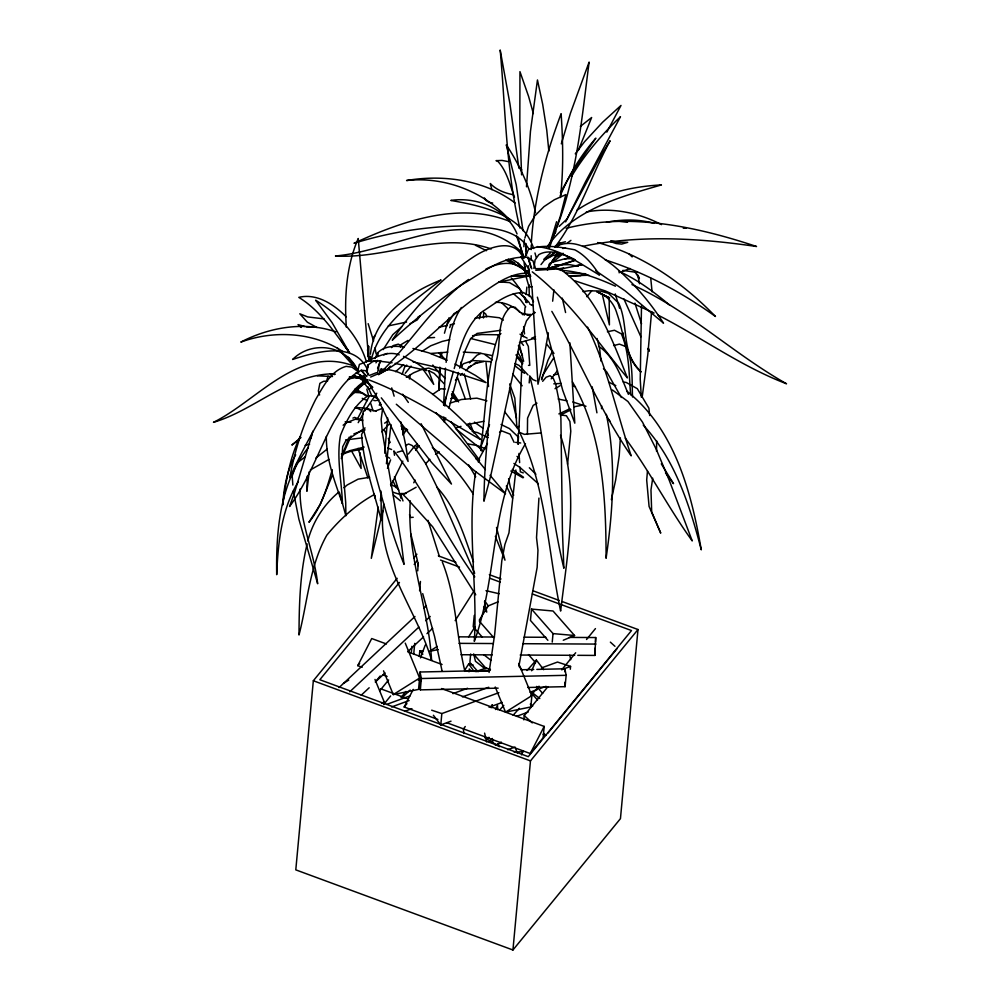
<?xml version="1.0" encoding="UTF-8"?>
<svg xmlns="http://www.w3.org/2000/svg" width="1000" height="1000" viewBox="0 0 1000 1000"><rect width="100%" height="100%" fill="white"/><g stroke="black" fill="none" stroke-linecap="round" stroke-linejoin="round"><path stroke-width="1.5" d="M531.15 260.375L531.175 255.763M531.225 249.613L531.25 244.988M417.75 570.862L418.188 562.762L418 565.688L418.062 564.175M527.388 434.425L527.575 418.088L533.188 405.4L536.95 403.162M377.612 355.975L377.65 352.85C384.4 345.688 395.112 345.788 404.188 346.95M307.25 476.175L306.9 491.287L309.188 471.812M601.538 408.7L601.625 405.725M368.188 356.7L368.562 346.287L367.475 350.275M443.6 405.087L445.5 368.15M522.137 360.337L518.725 433.3M377.525 355.9L377.65 352.85L375.012 358.6M529.175 382.912L529.775 376.163L532.925 379.637L536.138 380.925M364.35 379.05L364.3 380.175L353.925 375.7L364.35 379.05L349.525 376.788M410.325 500.85C406.337 555.075 428.425 606.562 431.575 660.225C416.488 608.638 374.2 560.35 383.787 504.05M483.45 317.975L483.7 312.362L485.788 314.113L486.788 316.825M577.775 655.325L594.888 655.413L595.225 647.975M595.487 642.013L595.7 637.537L569.237 637.413M651.6 311.588L647.788 354.925L642.163 397.238M439.812 367.125L438.862 390.163L440.425 368M526.487 186.8L530.462 131.337L537.463 79.975L542.663 104.2L546.75 130.062L548.85 151.125M538.938 498.075L536.525 537.575L537.962 550.25L537.15 567.388L518.962 665.825M524.525 315.062L525.013 307.6M518.013 444.175L518.525 436.4M620.388 437.9L619.225 455.65L615.638 480.138L611.35 499.625M384.725 453.2L387.663 417.987M523.85 246.725L524.388 239.587M370.087 360.913L370.475 356.337M401.7 429.212L401.975 426.1M531.388 241.912C534.237 197.913 545.662 154.85 561.125 113.688C562.987 141.6 563.625 169.688 560.438 197.525M441.5 355.75L441.775 352.688M647.487 470.975L646.688 480L649.075 506.438L660.725 533.125L651.688 511.938L650.975 489.925L652.712 478.188M397.175 578.312L313.337 680.75L295.788 869.862L512.938 950L620.45 818.637L637.987 629.525L562.212 601.562M383.9 704.625L384.162 701.787L374.975 679.438M411.375 652.138L411.912 646.312M413.713 654.2L414.712 643.363M419.6 590.763L420.462 581.475M419.275 656.4L419.8 650.725L422.875 651M405.25 643.125L419.6 678.062L418.55 689.4L393.275 694.587L383.525 670.837M498.15 688.15L420.312 689.875L421.362 678.525L420.062 672.013L490.125 670.45M451.012 721.175L440.775 724.925L441.825 713.587L498.875 692.675M469.012 671.825L469.275 668.988L471.325 671.312M470.675 653.975L469.888 662.487L478.062 671.787M474.25 615.438L473.2 626.775L482.388 637.25M492.575 743.025L492.837 740.2M563.275 640.238L574.562 635.513L553.038 611L531.5 609.087L530.45 620.438L547.875 640.288M523.837 719.875L524.237 715.612L547.975 686.612M518.675 663.475L531.875 695.625L530.825 706.963L505.55 712.15L495.225 687M512.938 950L530.475 760.888L637.987 629.525M441.575 688.55L544.188 726.413L543.138 737.763L530.237 753.525L446.675 722.688M552.238 642.113L553.025 633.6L531.5 609.087M527.725 687.487L565.087 686.663L566.15 675.312L564.85 668.787L536.825 669.412M570.3 669.237L570.562 666.4L557.5 662.05L541.413 667.95M594.888 655.413L595.7 637.537M444.925 406.125L445.788 397.212M526.163 294.488L526.875 287.062M515.875 469.988L508.975 532.875L504.913 544.425L501.8 560.875L494.663 634.412L489.075 672.438M443.475 420.037L443.8 416.938M380.55 499.137L380.875 496.188M552.65 301.188L553.925 289.875M386.425 463.787L390.988 424.588M446.125 362.362C448.525 343.638 450.462 323.363 461.425 307.45M475.763 471.625C466.525 527.913 477.775 584.788 474.312 641.375C497.85 577.25 489.762 503.575 525.462 443.713M440.35 357.05L440.938 352.4M567.587 464.275L570.788 431.213L569.9 421.45L566.413 415.763L561.625 415.075M656.55 451.337L656.637 440.85M533.862 268.4L535.075 259.975L538.837 254.625C549.4 248.575 561.8 254.112 572.075 258.15M548.325 332.85L542.737 364.487L537.975 384.237L532.15 289.5L528.2 265.675M378.212 507.15L371.3 558.362L382.938 510.637M382.675 408.35L381.138 419.538L382.325 432.388L401.438 543.55L404.062 564.375C390.438 530.35 381.15 494.8 371.388 459.525C368.988 443.75 359.9 427.925 363.212 411.7L365.475 409L368.938 409.65L370.775 411.637M491.825 707.8L492.388 704.938M402.825 434.963L404.25 427.85M380.387 500.613L381.562 494.812M307.15 543.925C299.913 573.7 299.163 604.513 299 635.013C307.625 601.587 309.65 565.775 326.825 535.125C340.037 519.113 356.05 504.5 374.3 494.55M377.537 372.762L380 360.863M311.025 438.375L311.9 434.188M370.412 354.225C374.137 316.688 408.688 292.775 441.062 279.975C413.075 301.388 379.475 324.35 371.012 360.675M409.438 379L410.4 374.575M366.375 382.312L366.637 381.2L372 386.575M479.438 318.738L480.8 312.838M357.812 370.7L359.4 364.4C372.188 360 385.337 349.712 399.212 354.837M458.475 372.463L448.963 408.062M453.425 371.35L443.963 405.175M561.312 143.825L570.475 113.138L589.125 62.075C581.175 123.125 575.988 186.088 550.413 242.887M556.587 221.688L548.825 247.45M444.45 333.2L446.775 324.988L453.975 313.612L457.638 311.613M454.225 368.525C460.075 348.2 465.375 325.7 482.375 311.588C495.075 303.712 507.625 292.438 523.4 292.562L530.562 296.35L533.55 301.75M446.488 326.337L448.925 317.863M541.587 379.387L542.825 375.15L553.725 357.887M478.312 462.038L479.487 458.025L487.413 443.45M326.875 380.1L328.062 376.15M332.262 469.65C326.912 488.175 321.388 507.113 308.925 522.288L320.288 504.325L332.475 475.075M459.675 368.088L464.663 351.725L470.513 338.8L477.062 333.438L500.887 330.3M524.85 238.113L528.562 226.363L534.513 216.663M541.625 379.688L547.938 360.325L552.6 351.012M312.887 431.188L294.525 492.762L289.562 506.488C308.788 480.45 318.938 449.338 334.412 421.175C343.625 406.925 350.637 389.062 366.075 380.412M489.525 424.688L480.875 446.75C486.15 409.588 485.863 370.588 498.512 335.037L500.938 333.625M402.15 374.312L404.613 367.113L406.75 365.087M444.263 422.025L445.7 417.837M521.575 754.85L523.062 750.713M549.462 247.725L560.312 216.363L565.837 194.6L554.35 199.75L544 206.637L535.25 215.438M307.775 540.938C312.8 521.987 323.488 504.938 338.525 492.325M547.562 269.462L549.837 263.238M387.45 468.35L390.613 459.85M400.412 347.125L401.425 344.412L408.013 340.412M420.45 657.9L425.262 645.1M449.675 327.663L450.725 324.975M341.438 457.038L349.275 437.038M578.3 150.463L591.638 117.513L580.325 126.45M380.412 402.4L379.275 405.188L381.287 404.275M377.587 368.237L380.775 360.588M300.238 436.438C289.6 457.8 285.938 481.662 282.7 505.062C283.825 487.738 287.038 470.087 295.688 454.812M341.275 458.575L351.112 435.975M397.325 485.863L396.238 487.825L392.975 480.95M531.638 670.763L536.35 660.037L543.737 669.7M490.825 707.55L492.05 704.85M560.288 195.662C569.062 174.8 580.913 155.188 595.862 138.15L571.312 173.4L560.375 192.775M390.7 485.825L402.837 461.112M383.175 349.588L392.812 334.675L401.625 326.85M379.775 371.6L381.188 368.612L383.725 370.2M495.487 709.525L497.5 705.3L497.738 709.762M565.65 221.875L585.4 182.025L620.475 116.713C601.838 134.562 584.8 154.312 571.512 176.488M524.35 258.038L528.575 249.338C543.212 244 559.788 246.975 574.775 249.812C585.5 255.425 593.212 265.012 599.513 275.125C580.025 263.45 560.462 249.275 537.3 246.588M413.762 482.788L415.087 480.075M364.263 429.137L361.6 434.538C363.438 463.913 374.175 492.075 381.35 520.487L381 491.125M357.488 418.9L369.462 395.788M362.163 667.275L357.762 665.65L371.725 638.538L386.375 643.95M437.887 719.438L404.175 707L413.237 689.375M530.237 753.525L544.188 726.413M606.85 132.125L621 105.45L602.575 122.263L584.562 141.725L575.262 153.825M358.2 422.663L363.325 413.5M364.787 410.875L376.788 393.225M566.75 219.562L601.225 155.137L610.125 140.75C590.988 175.863 579.275 215.225 554.825 247.275M547.275 269.825L556.587 254.025M298.375 481.587C281.425 509.387 278 542.812 276.7 574.688C275.963 530.925 279.875 482.8 308.387 447.475M553.488 235.562L555.9 231.637M547.013 246.975C572.737 209.812 620.075 196.812 661.425 184.925C631.75 186.45 601.65 193.35 576.838 210.325M403.475 434.325L406.737 429.2M455.163 620.638L474.062 590.887M468.587 636.95L475.163 626.6M479.263 620.125L488.3 605.9L498.188 601.763M464.575 670.413L468.688 663.938L473.088 664.963M375.962 362.85L377.6 360.337M550.862 268.637L552.225 266.625L554.038 268.488M465.262 726.513L463.413 728.988L463.875 733.575M551.213 378.837L557.4 370.7M372.738 338.45L375.312 335.1M455.438 380.262L457.238 377.925M408.35 454.05L414.787 445.825L417.388 444.3M540.988 264.613L544.7 259.875L554.7 252.45M405.238 373.288L411.062 366.087M586.888 296.737L591.587 290.95M413.938 557.825L416.9 554.212M399.45 582.45L319.825 679.725L528.288 756.663L631.5 630.55L532.375 593.975M414.188 564.438L417.137 560.825M357.762 665.65L359.613 663.4M375.275 682.025L380.225 675.975M379.725 690.812L388.625 679.938M383.725 704.4L390.65 695.938M401.025 697.475L405.975 691.438M404.175 707L406.938 703.625M561.825 669.7L575.675 652.775M586.55 639.487L595.45 628.6M548 732.975L617.238 648.375M560.462 415.962L562.45 413.562M388.413 368.413L390.288 366.15M381.775 431.775L389.4 423.888M542.638 381.3L546.1 377.225L550.125 375.737L553.25 378.263L555.7 384.15L559.612 403.612L560.9 418.263L562.425 530.825L563.875 568.263C548.538 504.913 545.837 439.312 529.775 376.163M547.175 268.725L549.225 266.425M527.038 670.5L536.35 660.037M499.688 710L503.825 705.35M489.312 741.963L492.425 738.475M513.138 715.238L519.362 708.263M530.75 695.487L539.038 686.2M460.45 366.975L463.4 363.775L472.863 360.562L491.225 361.725M425.65 463.725L429.85 459.338M391.45 347.612L393.488 345.5L398.3 344.15L404.325 347.413M395.613 371.675L403.6 364.625M469.475 362.887L476.925 355.238L480.875 353.413M551.962 261.125L556.225 256.9L562.225 253.612M543.8 259.363L550.3 253M549.7 256.837L555.15 251.525M528.288 270.75L526.287 272.688L526.475 278.025L529.1 287.062L532.125 286.725M559.125 226.412L566.788 219.262M339.038 687.588L414.963 616.5M424.025 608.013L426.3 605.9M349.75 691.8L418.875 627.075M425.675 620.712L430.213 616.475M361.238 695.2L369.175 687.775M375.975 681.413L385.037 672.925M407.7 651.7L423.562 636.85M426.962 633.675L432.638 628.362M402.275 697.45L410.213 690.025M348.475 398.05L365.575 382.225M315.887 458.025L327.312 448.988M460.363 375.35L462.512 373.45M465.725 370.588L471.075 365.825L468.225 367.675L477.1 362.438L474.288 363.675L483.675 361.575M343.95 487.725L347.212 484.975L358.1 479.15L369.637 477.275M553.3 261.837L563.4 253.425L552.938 255.463L544.7 259.875M368.587 374.062L365.425 370.65L361.25 370.275C343.312 379.075 334.087 398.713 323.075 414.412C310.725 434.775 299.675 455.925 289.825 477.6C294.662 450.475 303.25 423.963 315.712 399.363C323.237 386.688 330.838 370.688 346.175 366.362L351.962 367.137L357.388 371.138M301 437.475L291.863 445.05L299.288 439.55M367.775 379.8L365.1 379.45L363.575 380.7L364.825 383.913L369.137 389.275L372.812 387.25M534.612 312.325L530.6 315.587L526.45 320.9L521.45 335.613L490.8 475.475L483.95 501.213C484.425 454.588 490.363 408.237 495.913 362.013C501.613 344.688 495.575 320.062 510.625 307.013L515.188 307.288L519.525 312.05M541.325 432.925L524.275 434.338L519.625 432.4L518.15 433.562L518.337 444.237M468.612 279.462C432.35 304.913 410.275 344.6 378.462 374.675C413.55 355.188 439.925 324.15 471.812 300.312C489.387 289.3 507.113 272.038 529.212 273.263M305.387 456.662L296.737 463.288L292.2 475.975L292.85 485.05M567.188 243.15L570.925 240.362M549.462 264.212L551.888 262.4L565.125 258.7L573.925 258.712M343.137 425.188L346.625 422.65L355.225 419.275L362.688 419.875M364.325 382.663L354.913 389.462L367.938 381.287M432.587 394.462L440.725 388.787L445.25 389.025M416.15 487.238L404.188 493.925M549.338 264.163L551.888 262.4M341.975 454.875C348.212 451.25 355.925 450.125 363.062 449.263M519.288 426.375L516.925 427.525L514.825 398.125L509.675 383.938M379.875 371.725L383.35 369.4C402.038 369.212 417.038 383.638 431.725 393.462C449.312 407.262 465.75 422.587 480.425 439.462C443.963 418.6 408.5 395 369.113 379.963M435.513 454.375L439.275 451.863M310.287 469.988L328.975 459.4M554.8 246.45L559.938 243.162L565.438 241.762M422.013 351.3L430.712 345.8L442.163 341.425L449.75 339.663M384.613 423.162L386.975 421.675M402.35 450.8L397.137 452.3M343.488 683.388L348.75 680.088M437.225 646.438L429.325 651.4L438.25 649.562M393.275 694.587L419.6 678.062M381.525 703.45L384.162 701.787M505.55 712.15L531.875 695.625M496.037 745.425L501.3 742.113M406.35 377.325L413.562 372.837L422.337 369.162M555.025 388.725L559.975 385.775M417.987 317.087L420.275 315.75L417.188 319.938L409.938 323.787M499.55 432.325L501.962 430.975L510.075 434.113L514.113 442.375M405.487 445.65L408.562 444L412.062 445.438L416.05 449.475L425.65 463.55L438.225 489.613L474.688 573.3M565.112 259.225L567.7 257.875M381.55 408.713L375.475 410.962M560.525 415.087L570.925 409.762M365.075 427.925L345.863 440.725L342.7 446.725L341.987 457.65L345.7 502.525L345.887 515.763L339.275 492.05M558.875 413.925L569.925 408.75M376.438 372.688L369.387 375.438M383.725 354.95L387.362 353.35M370.625 377.05L388.55 369.25M555.662 246.575C576.013 236.213 597.163 253.663 612.888 265.225C632.638 281.775 649.675 301.462 663.525 323.162L625.087 290.812L595.775 270.788M353.888 433.875L365.075 429.875M485.85 269.15C497.875 262.75 514.575 259.75 525.062 270.55M352.912 418.088L354.625 417.375L362.713 420.763M531.613 338.225L535.475 336.613M416.037 446.962L418.738 445.825M341.375 454.025L349.938 450.65L364.175 447.075M619.025 272.738L630 268.5M360.188 375.725L362.562 380.75L365.4 379.675M386.613 704.425L410.025 695.85M475.85 671.725L486.1 667.962L490.45 669.412M391.575 706.975L409.125 700.55M404.625 711.338L411.938 708.65M452.9 693.637L467.537 688.275M462.413 696.9L488.75 687.25M561.788 669.613L570.562 666.4M489.05 707.237L502.212 702.412M530.013 692.225L537.325 689.538M540.25 688.475L546.1 686.325M516.462 716.375L528.162 712.075M486.15 738.438L489.075 737.362M495.213 745.037L501.062 742.887M507.713 749.712L515.037 747.038M547.837 269.575L575.438 260.2M450.188 403.088L461.463 399.5L476.85 398.162L486.887 400.85M547.175 269.062L575.337 260.138M348.013 379.363L354.438 377.375L365.1 379.4M389.175 442.75L390.2 442.438L388.263 438.375M455.462 428.05L461.012 426.362M466.575 424.688L483.8 421.3M519.45 342.638L533.212 338.738L535.712 339.162M562.812 248.512L565.45 247.738M388.288 325.9L406.575 322.062M376.375 360.625L372.512 361.712L368.325 364.787L366.688 369.25L367.887 375.225M566.15 228.312C629.138 212.262 696.075 226.337 756.525 246.5C699.137 238.1 639.738 234.537 582.587 246.363M334.862 373.775C288.825 373.675 255.425 409.988 213.475 422.325C257.8 400.412 298.988 344.487 354.35 366.225M305.15 445.337L309.637 444.162M613.6 345.588L619.425 344.113L626.237 346.75C633.3 362.475 631.775 380.163 632.525 396.987M438.85 327.262L447.35 325.387M450.188 324.762L454.438 323.812M586.312 212C611.8 207.037 638.675 212.738 661.5 224.638M607.4 331.763L614.487 330.262L621.388 333.875C629.6 353.05 628.825 374.387 630.688 394.812M499.562 281.938L527.463 276.25M558.4 269.475L582.212 264.688M535.237 267.4L532.925 260.863L528 257.387C503.075 255.2 481.8 273.15 461.4 284.962C436.987 301.588 413.913 320.138 392.262 340.2C413.762 308.113 440.387 278.85 472.725 257.438C486.775 247.825 514.35 236.488 523.2 258.137M354.8 408.175L357.837 407.587L366.6 408.35L375.988 411.362M574.062 406.8L582.925 405.087M557.438 269.113L563.55 267.975M574.237 265.975L581.862 264.562M430.938 353.45L447.788 352.15M553.625 374.862L557.962 374.137M345.588 439.938L362.362 437.85M423.612 368.95L428.688 368.113L438.65 371.488L445.225 378.525M606.462 222.262C622.175 219.275 638.65 218.988 654.125 223.35M582.95 291.613L588.55 290.763L600.513 291.062L608.462 293.337L618.675 303.212C629.113 325.363 620.612 354.338 641.15 371.95C625.1 356.325 623.95 333.638 616.987 313.675C614.125 303.238 606.862 295.225 596.638 291.588L609.663 297.925L598.275 292.45M475.075 318.238L487.587 316.363L499.45 317.762L503.325 320.175M548.95 268.475L535.3 268.675M472.55 335.675L481.688 334.538L499.438 334.8M450.913 398.475L455.1 398.113L457.9 401.138M376.725 400.538L379.05 400.025L373.188 395.812L367.45 396.125C354.162 405.275 346.25 420.788 340.462 435.462C336.287 458.125 341.737 480.938 342.45 503.65C334.9 481.962 326.213 459.8 326.312 436.512M413.212 517.275L410.788 517.475L409.487 514.725M327.6 381.025L323.55 381.312L319.887 383.35L318.375 390.975L319.6 395.012M530.7 314.413L526.613 314.7L529.9 314.962L521.725 313.188M535.8 270.287L559.8 268.8C595.65 293.938 611.875 338.6 627.388 377.912C597.212 341.45 569.925 301.075 532.263 271.85M428.363 337.85L434.562 337.488M553.8 383.825L561.175 383.425M495.412 302.337C505.925 301.913 515.837 307.525 523.05 314.837M683.275 228.225L686.375 228.062M558.913 269.488L562.013 269.35M528.488 365.363L529.788 365.312L528.35 346.4L525.475 340.962M402.987 500.95L400.4 493.663L406.05 493.462M527.463 275.5L511.362 276.062L530.325 276.288M569.963 276.087L580.837 275.688M366.325 361.337L377.562 360.962L392.088 362.738M568.975 275.812L588.9 275.25M521.25 669.762L533.713 669.488M421.362 678.525L566.15 675.312M513.975 751.963L523.325 751.75M554.562 264.812L569.612 264.65L578.25 266.238M400.4 493.663L402.163 493.65L407.45 498.963L432.612 526.712L475.737 594.8M458.75 636.838L494.55 637.025M524.113 637.175L545.9 637.288M459 643.363L493.237 643.538M522.8 643.7L595.938 644.075M461.062 654.725L492.188 654.887M520.188 655.037L574.663 655.312M464.938 670.925L488.275 671.05M566.013 272.938L585.887 273.75M317.35 375.825L332.525 376.512M349.225 377.25L353.775 377.463M306.225 326.85L313.8 327.238M463.263 352.113L478.725 352.912L491.962 355.525M353.587 392.375L361.925 392.825L368.425 396.475M324.113 318.925L307.663 316.913L299.812 313.775L307.35 322.2L316.962 327.5M498.913 281.9L509.513 282.6L519.275 288.35L522.65 293.062M345.1 421.9L350.938 422.287M553.025 633.6L574.562 635.513M560.15 270.3C579.55 271.1 597.95 278.275 615.462 286.188M470.725 338.5L495.05 344.55M491.262 248.975C439.25 230.637 387.638 259.225 335.45 255.975C396.012 250.85 468.288 201.525 522.038 252.475M617.75 221.062L627.537 222.213M334.712 374.363L330.262 373.825L334.712 374.513M352.525 376.5L361.438 377.575M515.688 442.375L520.7 442.987M622.85 270.387L637.837 272.575M355.238 390.913L362.75 393.075M373.775 400.438L375.55 400.7M554.138 267.9L559.8 268.8M623.237 381.962L626.275 382.488L637.312 388.688L648.888 408.162L649.663 415.538M467.713 443.862L477.075 445.513L485.588 448.7M413.075 361.875L446.987 369.65L486.125 382.638L475.487 375.45L455 363.988M507.962 161.55L501.962 160.413L496 160.688L497.262 160.7C506.763 170.475 509.812 184.788 514.5 197.213M492.7 203.05L488.938 202.325L485.7 200.225L484.412 197.925M558.188 399.05L566.95 400.812M395.15 363.363L426.975 370.613L416.8 363.15L403.512 356.325M412.95 348.475L428.775 352.837L447.113 360.25M357.825 448.488L362.375 449.487M572.612 386.037L575.462 386.688M472.15 431.4L477.65 432.65L487.95 437.625M513.362 194.713C504.775 193.162 496.425 189.925 490.262 183.512L491.875 189.662M610.763 240.7L617.5 242.275L627.725 242.325L621.712 244.088L616.075 243.525L610.538 241.637M485.975 590.675L499.162 593.737M533.725 312.337L535.138 312.675M362.562 380.75L369.363 383.775M575.112 280.9L605.325 290.925L654.112 313.062M304.85 326.475L298.025 324.613L301.2 327.438M597.575 242.537C642.95 255.037 683.012 282.925 715.462 316.475C681.862 292.25 644.762 272.5 605.237 259.875M362.262 398.338L367.388 400.6M393.113 492.262L401.312 494.85M572.788 401.975L586.013 406.262M431.675 710.2L441.825 713.587M335.988 331.912C304.862 321.125 269.55 327.113 240.812 342.113C273.637 330 313.5 331.95 342.987 351.675M438.338 555.85L455.825 562.3M489.338 574.675L501 578.975M533.062 590.8L559.3 600.487M440.538 560.075L459.487 567.075M490.1 578.375L500.3 582.137M408.363 652.062L442.075 664.5M418.125 679.887L421.062 680.975M382.688 674.85L387.088 676.462M543.162 734.338L546.025 735.387L543.725 733.312M380.7 688.8L407.088 698.538M313.337 680.75L530.475 760.888M523.288 472.912L520.325 471.8L519.975 467.2M387.638 447.962L391.6 449.513M514.85 363.55L519.075 365.425L527.975 374.925M528.75 248.8C515.525 226.7 484.913 227.463 462.188 226.05C425.538 226.35 389.012 232.463 354.012 243.275C400.938 221.513 459.475 200.812 510.025 221.562M608.8 382.2L615.8 385.588M501.05 424.5L509.412 428.55L517.975 436.7M618.888 271.262C637.587 279.662 654.112 292.1 669.75 305.2M523.013 336.112L527.1 338.113M475.475 245.287L486.463 250.688M505.7 260.125L516.688 265.525M631.975 284.613C688.2 310 733.138 353.612 786.525 383.775C740.95 366.375 701.35 337.287 658.162 315.188M355.65 407.362L361.062 410.1M429.212 370.85L434.15 373.375L444.412 384M520.013 334.162L522.6 335.538M390.513 484.237L397.2 487.8L398.75 490.163M531.613 304.862L532.975 305.587M357.225 389.712L365.775 395.6M510.863 471L523.05 477.863M401.037 426.075L407.65 429.963M386.025 456.037L389.75 458.25M356.213 372.625L365.462 378.162M508.2 259.113L514.712 263.025M521.225 266.925L525.138 269.262M484.963 737.837L499.475 746.7M529.575 303.888L531.5 305.113M507.912 259.625L525.85 271.087M485.425 435.913L487.837 437.463M598.6 346.188C614.862 357.275 621.112 376.975 628.387 394.325M513.913 463.45L519.975 467.438L538.275 483.713M511.613 258.863L517.762 262.962L527.35 271.75M455.925 428.862L483.05 450.688M512.288 469.438L523.562 477.312M484.988 354.688L492.325 359.888M474.438 422.113L483.162 428.325M626.875 391.238C674.688 428.963 691.425 492.375 701.263 549.837C689.737 505.425 675.175 459.5 643.288 425.163M502.025 303.113L508.225 308.925M612.4 389.95L627.925 401.5L642.55 422.225L656.287 449.338L669.137 480.012L692.225 540.925C668.275 507.713 649.575 471.075 625.25 438.125M517.013 456.375L519.438 458.237M483.775 654.688L491.087 660.413M532.5 692.837L539.812 698.562M485.2 668.863L475.45 661.237L473.7 653.925M530.275 704.163L532.7 706.062M515.125 365.925L524.55 373.338M432.375 447.475C448.95 460.062 461.938 476.763 473.288 494.05M396.3 404.25L474.487 470.737L505.55 493.775L490.062 475.288M393.438 495.1L400.363 500.812M475.65 458.537L478.988 461.325M515.075 202.963C484.613 179.975 443.562 174.213 406.575 180.525C443.925 176.312 483.525 191.287 508.787 219.088M513.35 293.625L520.4 299.688L525.75 306.913M368.162 323.675L373.575 340.95M610.363 642.138L614.95 646.3M524.237 715.612L532.263 722.9M515.938 354.938L520.438 359.087L522.812 363.05M438.812 352.738L445.913 360.175M519.688 167.9L521.875 169.95M628.987 253.863L632.15 256.913M519.663 293.05L524.012 297.288L526.812 302.712M346.175 316.825C334.162 304.525 316.762 292.987 298.812 297.362C319.988 310.4 334.562 332.113 348.913 351.95M603.462 368.65L606.725 371.875L621.35 397.488M512.712 374.038L522.175 385.788M529.35 467.775L535.875 474.225M435.838 412.55L460.337 438.975L485.412 469.575M522.175 295.163L529.263 302.638M517.762 262.962L525.775 271.663M451.463 394.212L456.438 401.525M436.887 487.212C456.25 507.863 464.125 535.975 473.537 561.975M607.975 418.913L610.013 421.175M432.788 365.025L439.925 373.913M337.15 347.675L358.65 371.688M366.863 376.613L361.25 370.275L365.8 375.962M528.488 654.587L535.638 662.738M479.363 621.25L493.663 637.55M519.2 666.637L522.275 670.138M536.575 686.425L542.7 693.413M531.438 693.112L537.562 700.1M474 654.625L486.262 668.587M419.8 650.725L422.863 654.212M451.775 394.038L458.612 401.925M528.387 274.675L530.25 276.875M458.175 400.6L452.312 391.662M450.988 421.65L479.6 460.325M516.638 356.725L522.537 363.9M520.675 341.863L523.488 345.363M381.287 397.837L431.562 462.425L451.463 484.062L421.1 423.738M546.475 343.85L553.962 353.425M504.913 412.1L518.513 429.588L519.138 432.962M433.387 715.263L440.775 724.925M349 358.113L355.412 366.575M665.487 472.887L673.525 483.675L661.263 463.837M423.738 370.262L433.725 384.387L428.6 370.737M484.7 600.862L488.3 605.9M468.688 663.938L474.087 671.488M347.962 357.013L358.462 372M402.65 394.212L408.35 402.45M474.775 576.9C445.637 536.275 424.438 490.538 393.888 450.9L394.487 455.275M363.35 375.575L375.625 394.5L408.088 461.438L405.838 445.763L400.812 421.9M529.462 274.312L530.788 276.288M341.55 341.337L346.688 349.012M359.875 374.913L361.525 377.425M634.675 271.475L639.4 278.65L638.4 275.975M348.85 351.887L347.25 349.438L348.8 352.013M520.775 256.688L529.487 270.275M483.6 607.15L486.75 612.087L484.5 601.638M468.675 464.95L475.712 476.775M358.587 372.362C348.175 345.513 312.488 339.462 292.613 359.475C316.025 351.675 354.613 340.913 367.55 369.787M360.087 374.888L361.6 377.413M517.65 352.113L520.688 357.238L521.65 361.712M647.8 348.55L649.338 351.163L648.5 348.225M572.438 381.887C602.95 434.963 606 498.512 606.087 558.275C612.962 510.688 616.337 461.75 606.312 414.338M551.838 311.375C579.312 358.975 599.837 410.5 631.175 455.85C616.712 412.938 607.525 368.038 587.587 327.125M523.65 361.35L519.362 344.738M442.337 562.038C456.213 596.638 456.175 635.312 464.913 671.375M486.35 431.425L488.45 435.387M349.8 353.312L332.062 322.6L315.625 300.2C338.762 314.438 358.55 335.737 366.512 362.125M479.425 446.925L481.512 450.925L479.725 446.875M351.438 450.8L361.138 468.462L360.075 452.713M506.337 486.037L512.525 498.212M384.387 430.25L386.325 434.312M468.075 423.975L470.675 429.412M640.875 336.788L623.888 298.875M519.625 432.4C546.438 488.263 548.013 551.337 560.625 611.087C567.475 553.775 579.4 491.413 560.513 435.325M521.663 332.525L523.462 336.662M367.938 386.8L372.025 396.35M364.05 377.65L365.15 380.25M469.837 423.075L473.913 433.013M513.688 495.275L510.363 487.35L508.587 478.675M518.375 345.625L522.475 355.625M515.675 748.913L517.4 753.1M495.337 536.325L504.988 560.188L496.5 527.425M517.062 233.938C506.488 208.575 476.987 196.55 450.812 200.438C481.838 205.85 522.8 214.575 533.675 248.525M484.6 733.125L486.712 742M465.3 398.9L457.587 377.762M367.887 477.938L358.475 449.938M373.725 493.862L375.325 498.2L374.787 495.262M516.388 235.562L523.425 255.85M615.262 293.95L619.6 308.3M531.788 268.762L528 257.387L530.925 267.663M460.75 362.212L462.175 366.538M427.987 520.312L439.438 556.587M634.938 303.137L641.538 323.725M394.475 476.7L401.1 498.462M370.863 403.725L373.062 410.925M367.7 353.525L369.9 360.875M391.725 387.912L394.137 396.163M534.963 252.975L536.25 257.438M562.275 298.137L565.588 312.538M537.375 297.162L562.737 390.35L574.8 423.175L569.862 342.812M422.713 593.65L434.525 636.312L442.125 671.2M533.35 113.562L528.587 96.412L519.95 71.625L519.812 124.763L521.587 174.838M517.788 236.912L523.525 257.562M366.825 389.1L368.537 395.462M509.538 388.088L516.538 418.225M464.3 373.9L470.637 398.963M535.525 212.763C530.487 188.4 520.062 165.45 506.275 144.838L516.213 184.75L523 230.75M410.8 533.787L417.675 561.688M597.075 338.5L599.712 349.087L600.938 361.05M602.125 293.6L609.4 324.888L609.175 299.012M519.862 228.025C505.85 169.725 505.575 109.425 500.175 50L509.975 104.025L518.875 168.188M569.775 655.188L570.712 659.675M637.712 274.8L639.487 283.762M592.188 386.8L596.925 412.825M367.55 364.988L368.113 367.875M375.05 347.85L376.125 353.963M378.263 367.287L378.713 370.2M622.938 332.812L623.725 338.5M523.6 326.538L524.538 333.913M524.163 262.938L525.487 273.65L524.963 266.55M486.025 362.762L488.55 386.575M650.738 278.163L652.075 291.8M368.913 361.138L358.225 238.5C346.238 266.225 344.325 297.35 346.325 327.15M526.487 253.863L525.675 243.363L526.487 255.55M518.938 453.425L519.637 462.612M293.275 491.1L298.9 519.25L317.663 583.75C314.163 551.788 299.45 521.575 300.05 489.113M641.312 397.137L640.238 379.3L641.5 305.75M528.375 269.713L528.5 272.738M528.975 284.725L529.338 296.525M525.675 299.275L525.763 302.225M564.85 668.787L564.888 671.775M565.025 682.188L565.087 686.663M420.062 672.013L420.312 689.875M368.562 346.287L368.762 361.2M511.188 277.9A45.788 23.225 56.2 0 1 521.4 291.575M524.375 296.863A45.788 23.225 56.2 0 1 526.888 302.188M415.675 450.438A55.275 42.787 -47.3 0 1 419.125 445.65M559.938 243.162L557.312 246.825L559.938 243.162"/></g></svg>
